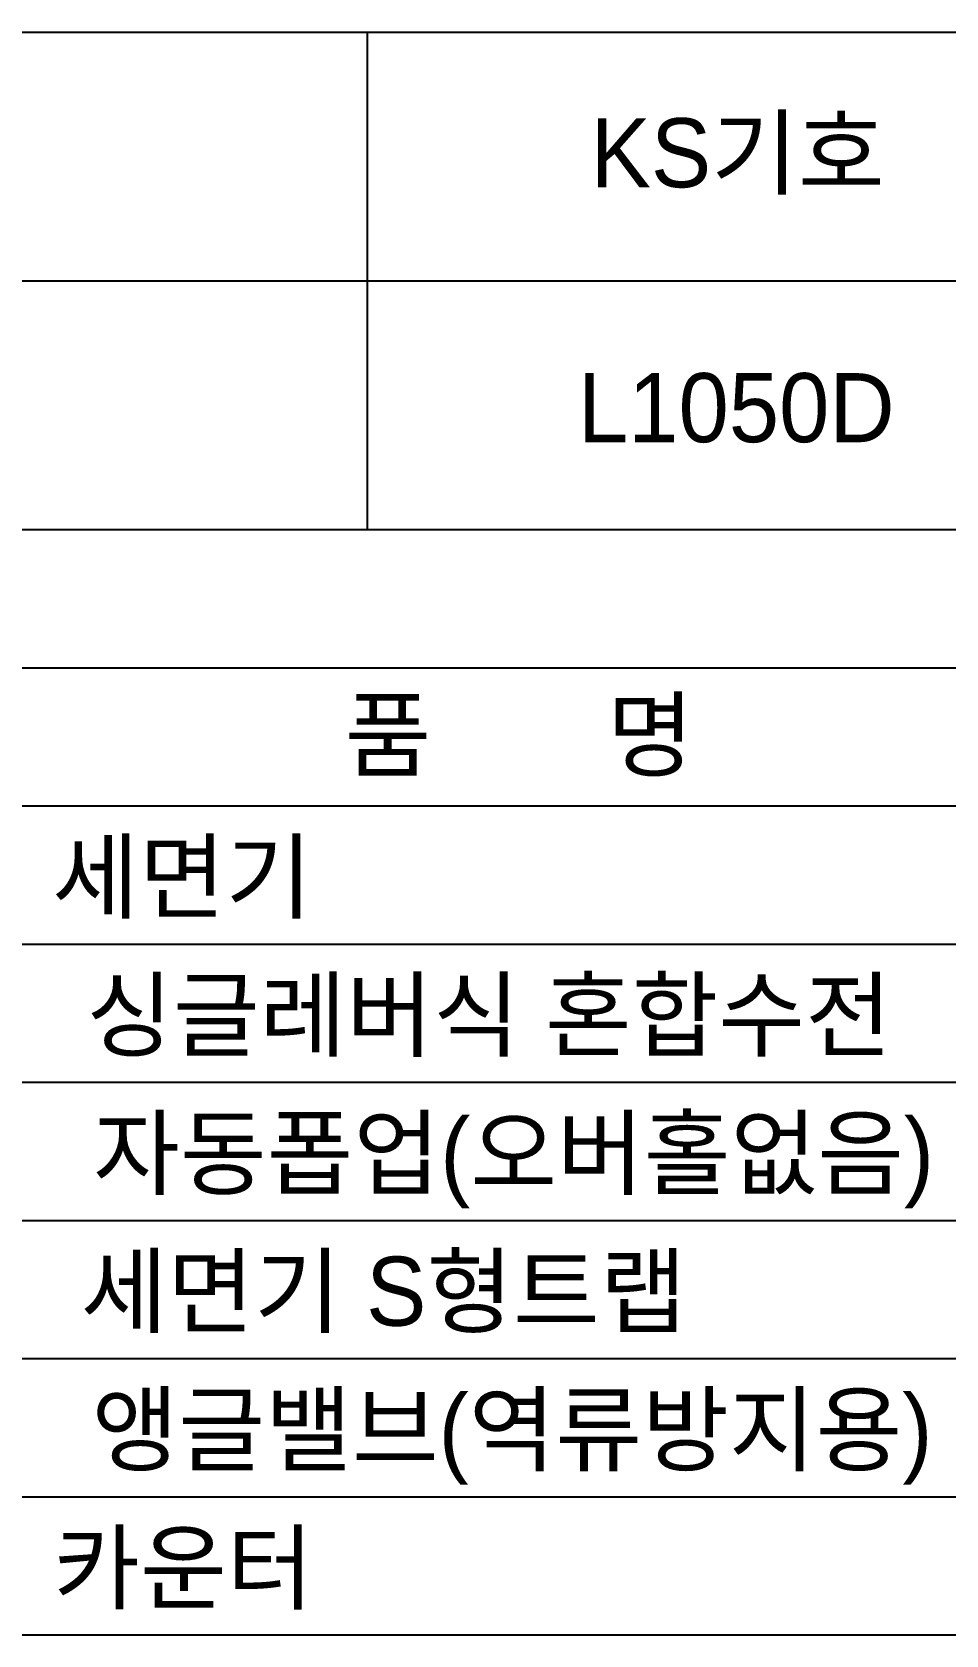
# Model space of a CAD drawing. Header units: millimetres. Extents: x 0 to 3800, y -67 to 2533.
# Drawn here: x 3169 to 3499, y 1950 to 2530 of the extents above; entities that cross this region are included whole.
import ezdxf
from ezdxf.enums import TextEntityAlignment as Align

# ---------------------------------------------------------------- set-up
doc = ezdxf.new("R2010")
doc.units = ezdxf.units.MM
doc.layers.add('TEXT', color=7, linetype='Continuous')
doc.layers.add('도각라인', color=255, linetype='Continuous')
doc.styles.add('타이틀', font='H2GTRM.TTF', dxfattribs={"height": 25})

msp = doc.modelspace()

# ---------------------------------------------------------------- linework, layer by layer
at = {"layer": '도각라인', "color": 7}
for p, q in [((2000, 2530), (3800, 2530)), ((3290, 2350), (3290, 2530)), ((2520, 2440), (3800, 2440)), ((2000, 2350), (3800, 2350)), ((2975, 2300), (3770, 2300)), ((2975, 2250), (3770, 2250)), ((2975, 2200), (3770, 2200)), ((2975, 2150), (3770, 2150)), ((2975, 2100), (3770, 2100)), ((2975, 2050), (3770, 2050)), ((2975, 2000), (3770, 2000)), ((2975, 1950), (3770, 1950))]:
    msp.add_line(p, q, dxfattribs=at)

# ---------------------------------------------------------------- texts
at = {"layer": 'TEXT', "style": '타이틀'}
for s, p in [('KS기호', (3423.85, 2486.32)), ('L1050D', (3423.37, 2394.09)), ('품       명', (3344.82, 2275.73)), ('세면기', (3222.97, 2224.38)), ('싱글레버식 혼합수전', (3333.92, 2174.38)), ('자동폽업(오버홀없음)', (3342.84, 2124.38)), ('세면기 S형트랩', (3295.81, 2074.38)), ('앵글밸브(역류방지용)', (3342.26, 2024.38)), ('카운터', (3223.36, 1974.38))]:
    msp.add_text(s, height=25, dxfattribs=at).set_placement(p, align=Align.MIDDLE_CENTER)

doc.saveas('drawing.dxf')
